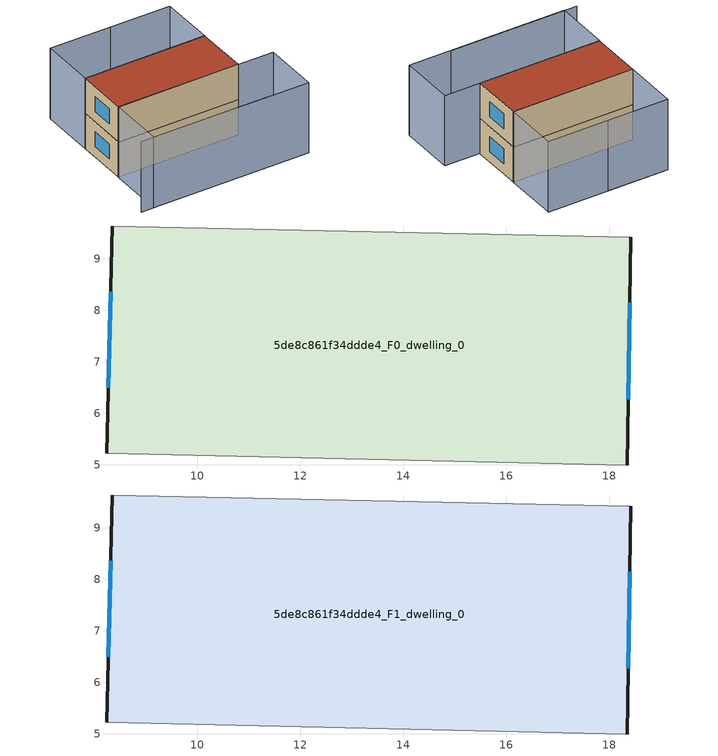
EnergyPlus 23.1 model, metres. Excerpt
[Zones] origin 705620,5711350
5de8c861f34ddde4_F0_dwelling_0
 floor ground (EU_floor_Construction): 18.42,9.42 18.35,5 8.24,5.22 8.35,9.64 z0
 wall outside (EU_wall_Construction): 18.35,5 18.42,9.42 / 8.35,9.64 8.24,5.22 z0:3
 wall adiabatic (EU_wall_Construction): 18.42,9.42 8.35,9.64 / 8.24,5.22 18.35,5 z0:3
 window (EU_Window_Construction): 18.37,6.27 18.4,8.14 / 8.32,8.36 8.27,6.5 z0.87:2.13
5de8c861f34ddde4_F1_dwelling_0
 floor to 5de8c861f34ddde4_F0_dwelling_0 (EU_floor_Construction): 18.42,9.42 18.35,5 8.24,5.22 8.35,9.64 z3
 wall outside (EU_wall_Construction): 18.35,5 18.42,9.42 / 8.35,9.64 8.24,5.22 z3:6
 wall adiabatic (EU_wall_Construction): 18.42,9.42 8.35,9.64 / 8.24,5.22 18.35,5 z3:6
 window (EU_Window_Construction): 18.37,6.27 18.4,8.14 / 8.32,8.36 8.27,6.5 z3.87:5.13
 roof outside (EU_roof_Construction): 18.35,5 18.42,9.42 8.35,9.64 8.24,5.22 z6
shading: 7.04,0.65 17.67,0.38 / 18.55,13.97 8.47,14.22 / 21.3,4.91 21.17,0.26 / 21.17,0.26 8.1,0.62 / 8.1,0.62 8.23,5.28 / 8.23,5.28 21.3,4.91 / 8.47,14.22 18.54,13.97 / 18.54,13.97 18.43,9.39 / 18.43,9.39 8.35,9.64 / 8.35,9.64 8.47,14.22 z0:6
[Building]
EU S2 Campaign: North Axis=0; Terrain=City; Solar Distribution=FullExterior
[Site:Location]
London: Latitude=51.5; Longitude=-0.5; Time Zone=0; Elevation=25
[SizingPeriod:WeatherFileDays]
AnnualSizingPeriod: Begin Month=1; Begin Day of Month=1; End Month=12; End Day of Month=31; Day of Week for Start Day=Monday; Use Weather File Daylight Saving Period=No; Use Weather File Rain and Snow Indicators=No
[MATERIAL]
EU_InternalMass_Material: Roughness=MediumRough; Thickness=0.1; Conductivity=1; Density=1800; Specific Heat=900; Thermal Absorptance=0.9; Solar Absorptance=0.7; Visible Absorptance=0.7
[MATERIAL:NOMASS] Roughness=MediumRough; Thermal Absorptance=0.9; Solar Absorptance=0.7; Visible Absorptance=0.7
Name | Thermal Resistance
EU_wall_NoMass | 0.724719
EU_roof_NoMass | 2.98947
EU_floor_NoMass | 2.39157
[WINDOWMATERIAL:SIMPLEGLAZINGSYSTEM]
EU_Window_SimpleGlazing: UFactor=2.63425; Solar Heat Gain Coefficient=0.76; Visible Transmittance=0.76
[CONSTRUCTION]
EU_wall_Construction: EU_wall_NoMass
EU_roof_Construction: EU_roof_NoMass
EU_floor_Construction: EU_floor_NoMass
EU_Window_Construction: EU_Window_SimpleGlazing
EU_InternalMass_Construction: EU_InternalMass_Material
[ZONE] Type=1; Multiplier=1; Ceiling Height=autocalculate; Floor Area=autocalculate; Part of Total Floor Area=Yes
Name | Volume
5de8c861f34ddde4_F0_dwelling_0 | 133.839
5de8c861f34ddde4_F1_dwelling_0 | 133.84
[INTERNALMASS] Construction=EU_InternalMass_Construction; Surface Area=44.613
Name | Zone or ZoneList
5de8c861f34ddde4_F0_dwelling_0_EU_InternalMass | 5de8c861f34ddde4_F0_dwelling_0
5de8c861f34ddde4_F1_dwelling_0_EU_InternalMass | 5de8c861f34ddde4_F1_dwelling_0
[OTHEREQUIPMENT] Fuel Type=Electricity; Design Level Calculation Method=Watts/Area; Power per Zone Floor Area=1; Fraction Latent=0; Fraction Radiant=0; Fraction Lost=0; Carbon Dioxide Generation Rate=0; EndUse Subcategory=EU_Step8_InternalGains
Name | Zone or ZoneList or Space or SpaceList | Schedule
EU_Step8_InternalGain_5de8c861f34ddde4_F0_dwelling_0_f000 | 5de8c861f34ddde4_F0_dwelling_0 | EU_Step8_GainSchedule_5de8c861f34ddde4_F0_dwelling_0_f000
EU_Step8_InternalGain_5de8c861f34ddde4_F1_dwelling_0_f000 | 5de8c861f34ddde4_F1_dwelling_0 | EU_Step8_GainSchedule_5de8c861f34ddde4_F1_dwelling_0_f000
[ZONEVENTILATION:DESIGNFLOWRATE] Schedule=EU_AlwaysOn; Design Flow Rate Calculation Method=AirChanges/Hour; Air Changes per Hour=0.418135; Ventilation Type=Natural; Fan Pressure Rise=0; Fan Total Efficiency=1; Constant Term Coefficient=1; Temperature Term Coefficient=0; Velocity Term Coefficient=0; Velocity Squared Term Coefficient=0; Minimum Indoor Temperature=-100; Maximum Indoor Temperature=100; Delta Temperature=-100; Minimum Outdoor Temperature=-100; Maximum Outdoor Temperature=100; Maximum Wind Speed=40
Name | Zone or ZoneList or Space or SpaceList
EU_ConstantAir_5de8c861f34ddde4_F0_dwelling_0 | 5de8c861f34ddde4_F0_dwelling_0
EU_ConstantAir_5de8c861f34ddde4_F1_dwelling_0 | 5de8c861f34ddde4_F1_dwelling_0
[HVACTEMPLATE:THERMOSTAT] Constant Heating Setpoint=20; Constant Cooling Setpoint=50
EU_HeatOnly_5de8c861f34ddde4_F0_dwelling_0; EU_HeatOnly_5de8c861f34ddde4_F1_dwelling_0
[HVACTEMPLATE:ZONE:IDEALLOADSAIRSYSTEM] System Availability Schedule=EU_AlwaysOn; Maximum Heating Supply Air Temperature=50; Minimum Cooling Supply Air Temperature=13; Maximum Heating Supply Air Humidity Ratio=0.0156; Minimum Cooling Supply Air Humidity Ratio=0.0077; Heating Limit=NoLimit; Cooling Limit=NoLimit; Heating Availability Schedule=EU_AlwaysOn; Cooling Availability Schedule=EU_CoolingOff; Dehumidification Control Type=ConstantSensibleHeatRatio; Cooling Sensible Heat Ratio=0.7; Dehumidification Setpoint=60; Humidification Control Type=None; Humidification Setpoint=30; Outdoor Air Method=None; Outdoor Air Flow Rate per Person=0.00944; Outdoor Air Flow Rate per Zone Floor Area=0; Outdoor Air Flow Rate per Zone=0; Demand Controlled Ventilation Type=None; Outdoor Air Economizer Type=NoEconomizer; Heat Recovery Type=None; Sensible Heat Recovery Effectiveness=0.7; Latent Heat Recovery Effectiveness=0.65
Name | Template Thermostat
5de8c861f34ddde4_F0_dwelling_0 | EU_HeatOnly_5de8c861f34ddde4_F0_dwelling_0
5de8c861f34ddde4_F1_dwelling_0 | EU_HeatOnly_5de8c861f34ddde4_F1_dwelling_0
[SIZING:ZONE] Zone Cooling Design Supply Air Temperature Input Method=SupplyAirTemperature; Zone Cooling Design Supply Air Temperature=13; Zone Heating Design Supply Air Temperature Input Method=SupplyAirTemperature; Zone Heating Design Supply Air Temperature=50; Zone Cooling Design Supply Air Humidity Ratio=0.008; Zone Heating Design Supply Air Humidity Ratio=0.008; Cooling Design Air Flow Method=DesignDay; Cooling Design Air Flow Rate=0; Cooling Minimum Air Flow per Zone Floor Area=0.000762; Cooling Minimum Air Flow=0; Cooling Minimum Air Flow Fraction=0.2; Heating Design Air Flow Method=DesignDay; Heating Design Air Flow Rate=0; Heating Maximum Air Flow per Zone Floor Area=0.002032; Heating Maximum Air Flow=0.141576; Heating Maximum Air Flow Fraction=0.3; Account for Dedicated Outdoor Air System=No; Dedicated Outdoor Air System Control Strategy=NeutralSupplyAir; Dedicated Outdoor Air Low Setpoint Temperature for Design=autosize; Dedicated Outdoor Air High Setpoint Temperature for Design=autosize; Zone Load Sizing Method=Sensible Load Only No Latent Load; Zone Latent Cooling Design Supply Air Humidity Ratio Input Method=HumidityRatioDifference; Zone Cooling Design Supply Air Humidity Ratio Difference=0.005; Zone Latent Heating Design Supply Air Humidity Ratio Input Method=HumidityRatioDifference; Zone Humidification Design Supply Air Humidity Ratio Difference=0.005
5de8c861f34ddde4_F0_dwelling_0; 5de8c861f34ddde4_F1_dwelling_0
[SCHEDULE:CONSTANT]
Name | Hourly Value
EU_AlwaysOn | 1
EU_CoolingOff | 0
[SCHEDULE:FILE] Column Number=1; Rows to Skip at Top=0; Number of Hours of Data=8760; Column Separator=Comma; Interpolate to Timestep=No; Minutes per Item=60; Adjust Schedule for Daylight Savings=Yes
Name | File
EU_Step8_GainSchedule_5de8c861f34ddde4_F0_dwelling_0_f000 | ../../schedules/5de8c861f34ddde4/5de8c861f34ddde4_F0_dwelling_0_f000_gain.csv
EU_Step8_GainSchedule_5de8c861f34ddde4_F1_dwelling_0_f000 | ../../schedules/5de8c861f34ddde4/5de8c861f34ddde4_F1_dwelling_0_f000_gain.csv
